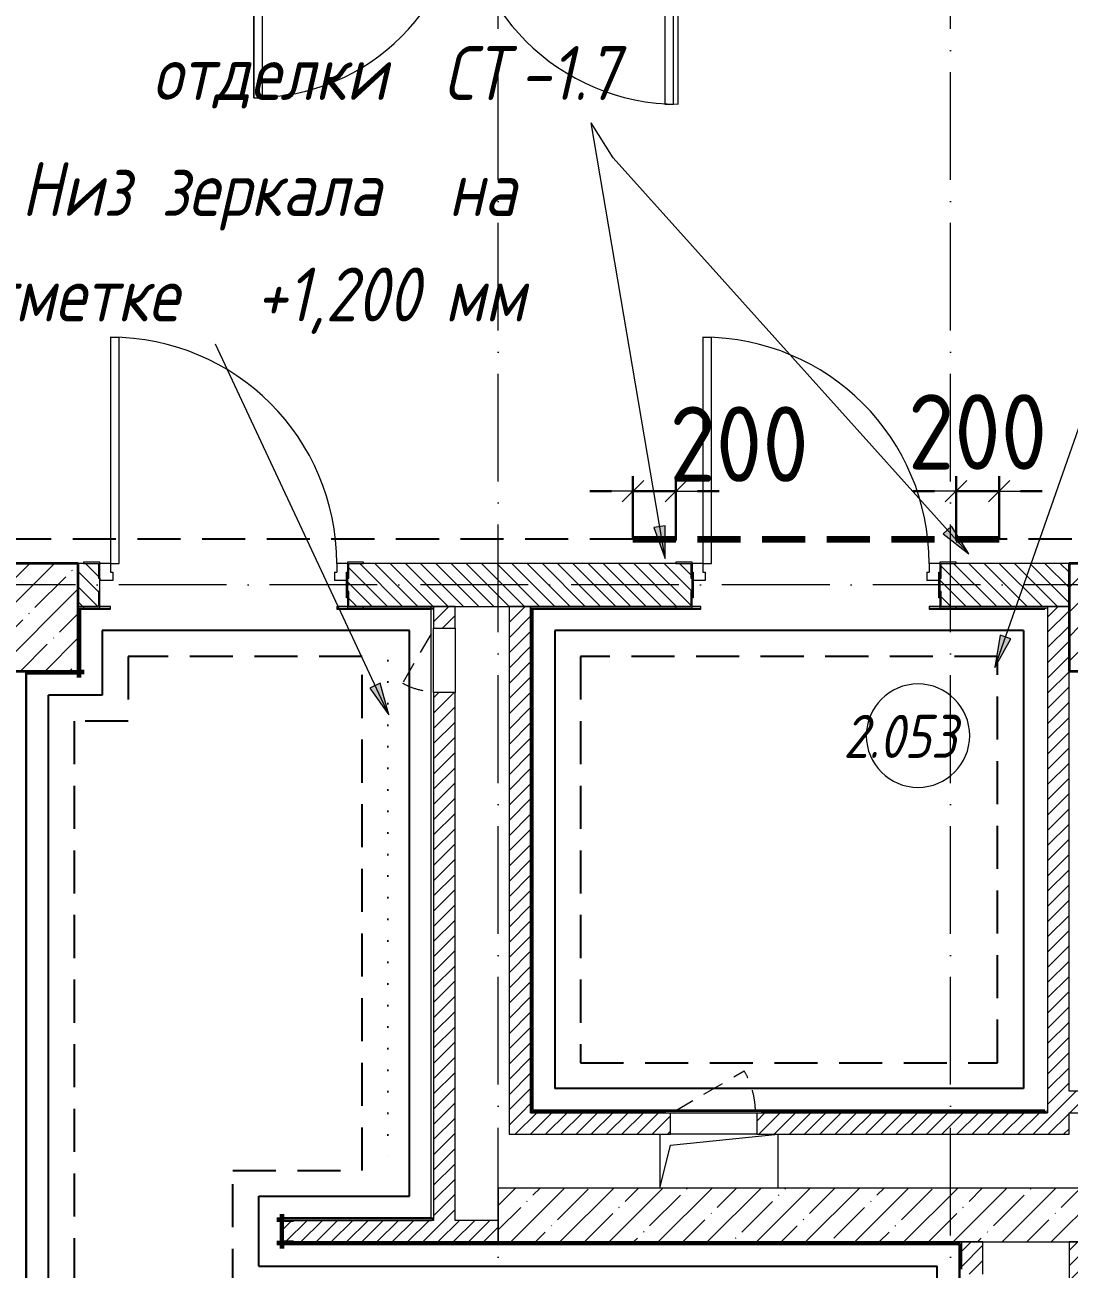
# Model space of a CAD drawing. Header units: millimetres. Extents: x -213536 to 1564669, y -45299 to 942238.
# Drawn here: x -202715 to -197867, y 188551 to 194327 of the extents above; entities that cross this region are included whole.
import ezdxf

# ---------------------------------------------------------------- set-up
doc = ezdxf.new("R2010")
doc.units = ezdxf.units.MM
for name, pattern in [('01 Штриховая _2 мм_', [300, 200, -100]), ('200_ШТРИХ_ш1п0_6_', [160, 100, -60]), ('50_200_ШТРИХ_1Т_ш5_п1_п1_', [700, 500, -100, 0, -100]), ('Пунктирная 1мм', [100, 0, -100]), ('Штриховая _2 мм - 1 мм_', [300, 200, -100])]:
    doc.linetypes.add(name, pattern=pattern)
for name, color, linetype, lineweight in [('0-1', 7, 'Continuous', 5), ('0-2', 7, 'Continuous', 9), ('Двери', 7, 'Continuous', 9), ('Каркас_Импост', 7, 'Continuous', 13), ('Марки помещений', 7, 'Continuous', 9), ('Несущие колонны', 7, 'Continuous', 9), ('Несущие колонны-1', 7, 'Continuous', 35), ('Обобщенные модели', 7, 'Continuous', 9), ('Общие ребра', 7, 'Continuous', 9), ('Окна', 7, 'Continuous', 9), ('Оси-2', 7, '50_200_ШТРИХ_1Т_ш5_п1_п1_', 9), ('Открывание в плане-2', 7, '200_ШТРИХ_ш1п0_6_', 9), ('Открывание-1', 7, 'Continuous', 9), ('Панель', 7, 'Continuous', 13), ('Размеры', 7, 'Continuous', 15), ('СТ-1_16', 7, '01 Штриховая _2 мм_', 90), ('Стены', 7, 'Continuous', 9), ('Стены-1', 7, 'Continuous', 13), ('Текстовые примечания', 7, 'Continuous', 9), ('Штриховка разреза-1', 7, 'Continuous', 9), ('Элементы узлов', 7, 'Continuous', 9)]:
    doc.layers.add(name, color=color, linetype=linetype, lineweight=lineweight)
for name, color, linetype, lineweight, true_color in [('Обобщенные модели-2', 3, 'Continuous', 90, 0x00ff00), ('СТ-11', 7, 'Continuous', 90, 0x800080), ('СТ-12', 4, 'Пунктирная 1мм', 90, 0x00ffff), ('СТ-1_1', 7, 'Штриховая _2 мм - 1 мм_', 90, 0x888888), ('СТ-1_7', 7, '01 Штриховая _2 мм_', 90, 0x95446b), ('СТ-6_1', 6, 'Continuous', 90, 0xff00ff), ('СТ-6_3', 7, 'Continuous', 90, 0xff8000)]:
    doc.layers.add(name, color=color, linetype=linetype, lineweight=lineweight, true_color=true_color)
doc.layers.get('0-2').off()
doc.styles.add('ISOCPEUR_I_1', font='isocpeui.ttf', dxfattribs={"width": 0.85, "height": 2.5})
doc.styles.add('ISOCPEUR_I_2', font='isocpeui.ttf', dxfattribs={"width": 0.85, "height": 2.3})
doc.styles.add('СПДС', font='isocpeur.ttf', dxfattribs={"width": 0.9})
doc.dimstyles.new('Размера А3', dxfattribs={"dimtxt": 200, "dimasz": 100, "dimexe": 70, "dimexo": 100, "dimgap": 20, "dimtad": 1, "dimdec": 0, "dimrnd": 10, "dimzin": 0, "dimdsep": 46, "dimtxsty": 'СПДС', "dimblk": 'ARROWHEAD_6', "dimcen": 1, "dimclrd": 256, "dimclre": 256, "dimclrt": 256, "dimazin": 0, "dimtfac": 1, "dimtdec": 0, "dimtmove": 2, "dimatfit": 3, "dimfxl": 1, "dimtolj": 1, "dimtzin": 0, "dimarcsym": 0})
pattern_1 = [(45, (0, 0), (-35.35534, 35.35534), [])]

# ---------------------------------------------------------------- blocks, each defined once
blk = doc.blocks.new('BSC_Колонна _Прямоугольная - 500х500-V64-АИ2_02_План отделки стен 2-го этажа _Часть 2_')
at = {"layer": 'Несущие колонны'}
h = blk.add_hatch(dxfattribs=at)
h.set_pattern_fill('FP_72', color=256, style=0, pattern_type=2)
h.set_pattern_definition([(45, (-13000, -7650), (-114.0493, 114.0493), []), (45, (-12885.95, -7650), (-114.0493, 114.0493), [201.612, -40.322, 3.353, -36.97])])
h.paths.add_polyline_path([(-250, -250), (250, -250), (250, 250), (-250, 250)], flags=0)
at = {"layer": 'Несущие колонны-1'}
for p, q in [((250, 250), (-250, 250)), ((-250, 250), (-250, -250)), ((250, -250), (250, 250)), ((-250, -250), (250, -250))]:
    blk.add_line(p, q, dxfattribs=at)
blk = doc.blocks.new('BSC_Колонна _Прямоугольная - 500х500-V94-АИ2_02_План отделки стен 2-го этажа _Часть 2_')
at = {"layer": 'Несущие колонны'}
h = blk.add_hatch(dxfattribs=at)
h.set_pattern_fill('FP_93', color=256, style=0, pattern_type=2)
h.set_pattern_definition([(45, (-7900, -7650), (-114.0493, 114.0493), []), (45, (-7785.95, -7650), (-114.0493, 114.0493), [201.613, -40.323, 3.353, -36.97])])
h.paths.add_polyline_path([(-250, -250), (250, -250), (250, 250), (-250, 250)], flags=0)
at = {"layer": 'Несущие колонны-1'}
for p, q in [((250, 250), (-250, 250)), ((-250, 250), (-250, -250)), ((250, -250), (250, 250)), ((-250, -250), (250, -250))]:
    blk.add_line(p, q, dxfattribs=at)
blk = doc.blocks.new('Дверь_СКБ_1Ст_Внутренняя_ШЕР - СОШ_Д-12_Дв_1150x2100h_С_У учеников_ душевые-28434672-АИ2_02_План отделки стен 2-го этажа _Часть 2_')
at = {"layer": 'Каркас_Импост'}
for p, q in [((-512.5, 100), (-562.5, 100)), ((-512.5, 100), (-512.5, 60)), ((-512.5, 60), (-502.5, 60)), ((-502.5, 60), (-502.5, 20)), ((527.5, 60), (537.5, 60)), ((527.5, 60), (527.5, 20)), ((587.5, 100), (537.5, 100)), ((537.5, 100), (537.5, 60)), ((587.5, 100), (587.5, 20)), ((-562.5, 31), (-562.5, 20)), ((-502.5, 20), (-562.5, 20)), ((587.5, 20), (527.5, 20))]:
    blk.add_line(p, q, dxfattribs=at)
at = {"layer": 'Открывание-1'}
blk.add_arc((-512.5, 100), 1050, 360, 90, dxfattribs=at)
at = {"layer": 'Панель'}
for p, q in [((-512.5, 1150), (-472.5, 1150)), ((-512.5, 1150), (-512.5, 100)), ((-472.5, 100), (-472.5, 1150)), ((-512.5, 100), (-472.5, 100))]:
    blk.add_line(p, q, dxfattribs=at)
blk = doc.blocks.new('Дверь_СКБ_1Ст_Внутренняя_ШЕР - СОШ_Д-11_Дв_1150x2100h_с_у МГН и персонала_ КЛГ-28418419-АИ2_02_План отделки стен 2-го этажа _Часть 2_')
at = {"layer": 'Каркас_Импост'}
for p, q in [((-512.5, 100), (-562.5, 100)), ((-562.5, 100), (-562.5, 20)), ((-512.5, 100), (-512.5, 60)), ((-512.5, 60), (-502.5, 60)), ((-502.5, 60), (-502.5, 20)), ((527.5, 60), (537.5, 60)), ((527.5, 60), (527.5, 20)), ((587.5, 100), (537.5, 100)), ((537.5, 100), (537.5, 60)), ((587.5, 100), (587.5, 20)), ((-502.5, 20), (-562.5, 20)), ((587.5, 20), (527.5, 20))]:
    blk.add_line(p, q, dxfattribs=at)
at = {"layer": 'Открывание-1'}
blk.add_arc((-512.5, 100), 1050, 360, 90, dxfattribs=at)
at = {"layer": 'Панель'}
for p, q in [((-512.5, 1150), (-472.5, 1150)), ((-512.5, 1150), (-512.5, 100)), ((-472.5, 100), (-472.5, 1150)), ((-512.5, 100), (-472.5, 100))]:
    blk.add_line(p, q, dxfattribs=at)
blk = doc.blocks.new('Дверь_Витражная_СКБ_2Ст2 - ДВВ_ДАО_СОШ_Коридор_отсек-35586415-АИ2_02_План отделки стен 2-го этажа _Часть 2_')
at = {"layer": 'Двери'}
for p, q in [((-985, -1005), (-985, -35)), ((985, -1035), (985, -35))]:
    blk.add_line(p, q, dxfattribs=at)
for centre, radius, start, end in [((-985, -35), 970, 270, 0), ((985, -35), 1000, 180, 270)]:
    blk.add_arc(centre, radius, start, end, dxfattribs=at)
at = {"layer": 'Элементы узлов'}
for p, q in [((-1035, 35), (-985, 35)), ((-985, 35), (-1035, 35)), ((-985, 35), (-985, -35)), ((-985, -35), (-985, 35)), ((1035, 35), (985, 35)), ((985, 35), (985, -35)), ((1035, 35), (985, 35)), ((985, 35), (985, -35)), ((-1035, -35), (-1035, -17)), ((-1035, -17), (-1035, -35)), ((-985, -35), (-1035, -35)), ((-1035, -35), (-985, -35)), ((-945, -35), (-985, -35)), ((-985, -35), (-985, -1005)), ((-945, -1005), (-945, -35)), ((923, -35), (923, -1035)), ((963, -35), (923, -35)), ((963, -1035), (963, -35)), ((985, -35), (1035, -35)), ((985, -35), (1035, -35)), ((1035, -35), (1035, -17)), ((1035, -35), (1035, -17)), ((-985, -1005), (-945, -1005)), ((923, -1035), (963, -1035))]:
    blk.add_line(p, q, dxfattribs=at)
blk = doc.blocks.new('154_Стойка_СКБ_Уголок - СМ-2180_200-28268025-АИ2_02_План отделки стен 2-го этажа _Часть 2_')
at = {"layer": 'Обобщенные модели'}
for p, q in [((125, 156), (125, 81)), ((200, 156), (125, 156)), ((131, 81), (131, 150)), ((131, 150), (200, 150)), ((200, 150), (200, 156)), ((125, 81), (131, 81)), ((131, 19), (125, 19)), ((125, 19), (125, -56)), ((131, -50), (131, 19)), ((125, -56), (200, -56)), ((200, -50), (131, -50)), ((200, -56), (200, -50))]:
    blk.add_line(p, q, dxfattribs=at)
blk = doc.blocks.new('Стойка_Влож_Полоса боковая - Полоса-28213942-АИ2_02_План отделки стен 2-го этажа _Часть 2_')
at = {"layer": 'Обобщенные модели'}
for p, q in [((-5, 60), (0, 60)), ((-5, -60), (-5, 60)), ((0, 31), (0, -31)), ((0, -60), (-5, -60))]:
    blk.add_line(p, q, dxfattribs=at)
blk = doc.blocks.new('Фахверк_СКБ_Уголок - 200_3550_зеркало-28264001-АИ2_02_План отделки стен 2-го этажа _Часть 2_')
at = {"layer": 'Обобщенные модели'}
for p, q in [((200, 156), (125, 156)), ((125, 156), (125, 81)), ((131, 81), (131, 150)), ((131, 150), (200, 150)), ((200, 150), (200, 156)), ((125, 81), (131, 81)), ((131, 19), (125, 19)), ((125, 19), (125, -56)), ((131, -50), (131, 19)), ((125, -56), (200, -56)), ((200, -50), (131, -50)), ((200, -56), (200, -50))]:
    blk.add_line(p, q, dxfattribs=at)
blk = doc.blocks.new('154_Фахверк_СКБ_Швеллер - Тип_100_3960-28331862-АИ2_02_План отделки стен 2-го этажа _Часть 2_')
at = {"layer": 'Обобщенные модели'}
for p, q in [((175, 50), (125, 50)), ((125, 50), (125, -50)), ((128, 47), (175, 47)), ((128, -47), (128, 47)), ((175, 47), (175, 50)), ((125, -50), (175, -50)), ((175, -47), (128, -47)), ((175, -50), (175, -47))]:
    blk.add_line(p, q, dxfattribs=at)
blk = doc.blocks.new('AR_Отверстие Ниша - Лючок-32403372-АИ2_02_План отделки стен 2-го этажа _Часть 2_')
at = {"layer": 'Окна'}
for p, q in [((-200, 50), (200, 50)), ((-200, -50), (-200, 50)), ((200, 50), (200, -50)), ((200, -50), (-200, -50))]:
    blk.add_line(p, q, dxfattribs=at)
blk = doc.blocks.new('Л_Общий_Лючок - Лючок-29759355-АИ2_02_План отделки стен 2-го этажа _Часть 2_')
at = {"layer": 'Окна'}
for p, q in [((-24, 0), (-24, -6)), ((0, 0), (-24, 0)), ((424, 0), (400, 0)), ((424, 0), (424, -6)), ((-24, -6), (424, -6))]:
    blk.add_line(p, q, dxfattribs=at)
at = {"layer": 'Открывание в плане-2'}
blk.add_line((383.6, -6), (58, -194), dxfattribs=at)
blk.add_arc((394, 0), 388, 180.89053, 210, dxfattribs=at)
blk = doc.blocks.new('AR_Отверстие Ниша - Лючок-32404312-АИ2_02_План отделки стен 2-го этажа _Часть 2_')
at = {"layer": 'Окна'}
for p, q in [((-150, 50), (150, 50)), ((-150, -50), (-150, 50)), ((150, 50), (150, -50)), ((150, -50), (-150, -50))]:
    blk.add_line(p, q, dxfattribs=at)
blk = doc.blocks.new('Л_Общий_Лючок - Лючок-29683929-АИ2_02_План отделки стен 2-го этажа _Часть 2_')
at = {"layer": 'Открывание в плане-2'}
blk.add_line((26.8, -12), (255.4, -144), dxfattribs=at)
blk.add_arc((6, 0), 288, 330, 357.60051, dxfattribs=at)
blk = doc.blocks.new('AR_Отверстие прямоугольное _в плите_ - AR_Отверстие прямоугольное _в плите_-30459209-АИ2_02_План отделки стен 2-го этажа _Часть 2_')
at = {"layer": 'Обобщенные модели'}
for p, q in [((-275, 125), (-275, -125)), ((-225, 75), (275, 125)), ((275, -125), (275, 125)), ((-275, -125), (-225, 75))]:
    blk.add_line(p, q, dxfattribs=at)
blk = doc.blocks.new('0125-Р-ОО-Ш2-АР-о_23_10_2024_rvt-1-АИ2_02_План отделки стен 2-го этажа _Часть 2_')
at = {"layer": 'Штриховка разреза-1'}
h = blk.add_hatch(dxfattribs=at)
h.set_pattern_fill('FP_2', color=256, style=0, pattern_type=2)
h.set_pattern_definition([(135, (0, 0), (-35.35534, -35.35534), [])])
h.paths.add_polyline_path([(12750, 7700), (12750, 7900), (12156, 7900), (12156, 7831), (12150, 7831), (12150, 7769), (12156, 7769), (12156, 7700), (12731.1, 7700)], flags=0)
h.paths.add_polyline_path([(9406, 7700), (10994, 7700.7), (10994, 7769), (11000, 7769), (11000, 7831), (10994, 7831), (10994, 7900), (9406, 7899.2), (9406, 7831), (9400, 7831), (9400, 7769), (9406, 7769), (9406, 7740)], flags=0)
h.paths.add_polyline_path([(8175, 7700), (8244, 7700), (8244, 7769), (8250, 7769), (8250, 7831), (8244, 7831), (8244, 7900), (8150, 7900), (8150, 7700)], flags=0)
h = blk.add_hatch(dxfattribs=at)
h.set_pattern_fill('FP_92', color=256, style=0, pattern_type=2)
h.set_pattern_definition(pattern_1)
h.paths.add_polyline_path([(9900, 4850), (9900, 7300), (9800, 7300), (9800, 4850)], flags=0)
h.paths.add_polyline_path([(9800, 7600), (9900, 7600), (9900, 7700), (9800, 7700), (9800, 7688)], flags=0)
h = blk.add_hatch(dxfattribs=at)
h.set_pattern_fill('FP_92', color=256, style=0, pattern_type=2)
h.set_pattern_definition(pattern_1)
h.paths.add_polyline_path([(10150, 5350), (10250, 5350), (10250, 7700), (10150, 7700), (10150, 6037.1)], flags=0)
h = blk.add_hatch(dxfattribs=at)
h.set_pattern_fill('FP_92', color=256, style=0, pattern_type=2)
h.set_pattern_definition(pattern_1)
h.paths.add_polyline_path([(12750, 5350), (12750, 7700), (12650, 7700), (12650, 5350), (12731.1, 5350)], flags=0)
h = blk.add_hatch(dxfattribs=at)
h.set_pattern_fill('FP_92', color=256, style=0, pattern_type=2)
h.set_pattern_definition(pattern_1)
h.paths.add_polyline_path([(14900, 5350), (14900, 5450), (14240, 5449), (14240, 5350), (14595.1, 5350)], flags=0)
h.paths.add_polyline_path([(13840, 5350), (13840, 5450), (12750, 5450), (12750, 5350)], flags=0)
h = blk.add_hatch(dxfattribs=at)
h.set_pattern_fill('FP_92', color=256, style=0, pattern_type=2)
h.set_pattern_definition(pattern_1)
h.paths.add_polyline_path([(12750, 5250), (12750, 5350), (11300, 5349), (11300, 5250), (12731.1, 5250)], flags=0)
h.paths.add_polyline_path([(10867.2, 5250), (10900, 5250), (10900, 5350), (10150, 5350), (10150, 5250)], flags=0)
h = blk.add_hatch(dxfattribs=at)
h.set_pattern_fill('FP_1', color=256, style=0, pattern_type=2)
h.set_pattern_definition([(45, (0, 0), (-114.0493, 114.0493), []), (45, (114.05, 0), (-114.0493, 114.0493), [201.612, -40.322, 3.353, -36.97])])
h.paths.add_polyline_path([(15000, 4750), (15000, 5000), (10100, 5000), (10100, 4750), (14595.1, 4750)], flags=0)
h = blk.add_hatch(dxfattribs=at)
h.set_pattern_fill('FP_92', color=256, style=0, pattern_type=2)
h.set_pattern_definition(pattern_1)
h.paths.add_polyline_path([(10100, 4750), (10100, 4850), (9150, 4850), (9150, 4847), (9103, 4847), (9103, 4753), (9150, 4753), (9150, 4750), (9935.2, 4750)], flags=0)
h = blk.add_hatch(dxfattribs=at)
h.set_pattern_fill('FP_92', color=256, style=0, pattern_type=2)
h.set_pattern_definition(pattern_1)
h.paths.add_polyline_path([(12250, 150), (12350, 150), (12350, 400), (12250, 400), (12250, 376)], flags=0)
h.paths.add_polyline_path([(12265.1, 800), (12350, 800), (12350, 2350), (12347, 2350), (12347, 2397), (12253, 2397), (12253, 2350), (12250, 2350), (12251, 800)], flags=0)
h.paths.add_polyline_path([(12347, 2400), (12350, 2400), (12350, 4200), (12250, 4200), (12250, 2400), (12297.1, 2400)], flags=0)
h.paths.add_polyline_path([(12350, 4600), (12350, 4750), (12250, 4750), (12251, 4600), (12274, 4600)], flags=0)
h = blk.add_hatch(dxfattribs=at)
h.set_pattern_fill('FP_92', color=256, style=0, pattern_type=2)
h.set_pattern_definition(pattern_1)
h.paths.add_polyline_path([(12750, 400), (12850, 400), (12850, 2350), (12847, 2350), (12847, 2397), (12753, 2397), (12753, 2350), (12750, 2350), (12750, 492.9)], flags=0)
h.paths.add_polyline_path([(12750, 2800), (12850, 2800), (12850, 4750), (12750, 4750), (12750, 2803)], flags=0)
at = {"layer": 'Стены-1'}
for p, q in [((8175, 7900), (8150, 7900)), ((10925, 7900), (9475, 7900)), ((12750, 7900), (12225, 7900)), ((8250, 7769), (8250, 7831)), ((8150, 7700), (8175, 7700)), ((9475, 7700), (10925, 7700)), ((9900, 7700), (9800, 7700)), ((9800, 7700), (9800, 7688)), ((9900, 7600), (9900, 7700)), ((10250, 7700), (10150, 7700)), ((10150, 7700), (10150, 5350)), ((10250, 5350), (10250, 7700)), ((12225, 7700), (12750, 7700)), ((12750, 7700), (12650, 7700)), ((12650, 7700), (12650, 5350)), ((12750, 5450), (12750, 7400)), ((9900, 4850), (9900, 7300)), ((13816, 5450), (12750, 5450)), ((10150, 5350), (10150, 5250)), ((10876, 5350), (10250, 5350)), ((12650, 5350), (11324, 5350)), ((12750, 5250), (12750, 5350)), ((12750, 5350), (13840, 5350)), ((10150, 5250), (10900, 5250)), ((11300, 5250), (12750, 5250)), ((15000, 5000), (10100, 5000)), ((10100, 5000), (10100, 4750)), ((9800, 4862), (9800, 4850)), ((9800, 4850), (9150, 4850)), ((10100, 4850), (9900, 4850)), ((10100, 4750), (10100, 4850)), ((9150, 4750), (10100, 4750)), ((10100, 4750), (15000, 4750)), ((12350, 4750), (12250, 4750)), ((12250, 4750), (12250, 4624)), ((12350, 4600), (12350, 4750)), ((12850, 4750), (12750, 4750)), ((12750, 4750), (12750, 2800))]:
    blk.add_line(p, q, dxfattribs=at)
at = {"layer": '0-2'}
for name, p in [('Дверь_Витражная_СКБ_2Ст2 - ДВВ_ДАО_СОШ_Коридор_отсек-35586415-АИ2_02_План отделки стен 2-го этажа _Часть 2_', (9950, 11067)), ('Дверь_СКБ_1Ст_Внутренняя_ШЕР - СОШ_Д-12_Дв_1150x2100h_С_У учеников_ душевые-28434672-АИ2_02_План отделки стен 2-го этажа _Часть 2_', (8812.5, 7800)), ('Дверь_СКБ_1Ст_Внутренняя_ШЕР - СОШ_Д-11_Дв_1150x2100h_с_у МГН и персонала_ КЛГ-28418419-АИ2_02_План отделки стен 2-го этажа _Часть 2_', (11562.5, 7800)), ('BSC_Колонна _Прямоугольная - 500х500-V94-АИ2_02_План отделки стен 2-го этажа _Часть 2_', (7900, 7650)), ('Стойка_Влож_Полоса боковая - Полоса-28213942-АИ2_02_План отделки стен 2-го этажа _Часть 2_', (9400, 7800)), ('154_Стойка_СКБ_Уголок - СМ-2180_200-28268025-АИ2_02_План отделки стен 2-го этажа _Часть 2_', (9275, 7750)), ('Стойка_Влож_Полоса боковая - Полоса-28213942-АИ2_02_План отделки стен 2-го этажа _Часть 2_', (12150, 7800)), ('154_Стойка_СКБ_Уголок - СМ-2180_200-28268025-АИ2_02_План отделки стен 2-го этажа _Часть 2_', (12025, 7750)), ('BSC_Колонна _Прямоугольная - 500х500-V64-АИ2_02_План отделки стен 2-го этажа _Часть 2_', (13000, 7650)), ('AR_Отверстие Ниша - Лючок-32403372-АИ2_02_План отделки стен 2-го этажа _Часть 2_', (11100, 5300)), ('AR_Отверстие прямоугольное _в плите_ - AR_Отверстие прямоугольное _в плите_-30459209-АИ2_02_План отделки стен 2-го этажа _Часть 2_', (11125, 5125)), ('154_Фахверк_СКБ_Швеллер - Тип_100_3960-28331862-АИ2_02_План отделки стен 2-го этажа _Часть 2_', (8975, 4800))]:
    blk.add_blockref(name, p, dxfattribs=at)
for name, p, rotation in [('Фахверк_СКБ_Уголок - 200_3550_зеркало-28264001-АИ2_02_План отделки стен 2-го этажа _Часть 2_', (8375, 7850), 180), ('154_Стойка_СКБ_Уголок - СМ-2180_200-28268025-АИ2_02_План отделки стен 2-го этажа _Часть 2_', (11125, 7850), 180), ('Стойка_Влож_Полоса боковая - Полоса-28213942-АИ2_02_План отделки стен 2-го этажа _Часть 2_', (11000, 7800), 180), ('Л_Общий_Лючок - Лючок-29683929-АИ2_02_План отделки стен 2-го этажа _Часть 2_', (9800, 7600), 269.9999999999997), ('AR_Отверстие Ниша - Лючок-32404312-АИ2_02_План отделки стен 2-го этажа _Часть 2_', (9850, 7450), 89.9999999999997), ('Л_Общий_Лючок - Лючок-29759355-АИ2_02_План отделки стен 2-го этажа _Часть 2_', (11300, 5350), 180)]:
    blk.add_blockref(name, p, dxfattribs=dict(at, rotation=rotation))
blk = doc.blocks.new('101_Уголок настенный вертикальный_Металл-ПМЮ-02_ - Металл-ПО-97-02_мерседес-21319923-АИ2_02_План отделки стен 2-го этажа _Часть 2_')
at = {"layer": 'Обобщенные модели-2'}
for p, q in [((145, 8), (125, 8)), ((125, 8), (125, -12)), ((127, -12), (127, 6)), ((127, 6), (145, 6)), ((145, 6), (145, 8)), ((125, -12), (127, -12))]:
    blk.add_line(p, q, dxfattribs=at)
blk = doc.blocks.new('101_Уголок настенный вертикальный_Металл-ПМЮ-02_ - Металл-ПО-97-02_мерседес-20888985-АИ2_02_План отделки стен 2-го этажа _Часть 2_')
at = {"layer": 'Обобщенные модели-2'}
for p, q in [((145, 8), (125, 8)), ((125, 8), (125, -12)), ((127, -12), (127, 6)), ((127, 6), (145, 6)), ((145, 6), (145, 8)), ((125, -12), (127, -12))]:
    blk.add_line(p, q, dxfattribs=at)
blk = doc.blocks.new('AI_Марка_Помещение_х1__Общий_E___ISO-2_1K_ - Номер-16210215-АИ2_02_План отделки стен 2-го этажа _Часть 2_')
at = {"layer": 'Марки помещений'}
for start, end in [(360, 180), (180, 360)]:
    blk.add_arc((0.039, 0.312), 2.4, start, end, dxfattribs=at)
blk = doc.blocks.new('ARROWHEAD_6')
at = {"color": 0, "linetype": 'Continuous'}
for p, q in [((0, 0), (-1, 0)), ((-0.5, -0.5), (0.5, 0.5))]:
    blk.add_line(p, q, dxfattribs=at)
blk = doc.blocks.new('*D3098')
at = {"layer": 'Defpoints', "color": 0, "transparency": 16777216}
for p in [(218670.6, 221050.8), (218470.6, 220721.2), (218670.6, 220727.2)]:
    blk.add_point(p, dxfattribs=at)
at = {"layer": 'Размеры', "lineweight": -2, "transparency": 16777216}
for p, q in [((218470.6, 220821.2), (218470.6, 221120.8)), ((218670.6, 220827.2), (218670.6, 221120.8)), ((218370.6, 221050.8), (218270.6, 221050.8)), ((218470.6, 221050.8), (218670.6, 221050.8)), ((218770.6, 221050.8), (218870.6, 221050.8))]:
    blk.add_line(p, q, dxfattribs=at)
at = {"layer": 'Размеры', "lineweight": -2, "transparency": 16777216, "xscale": 100, "yscale": 100, "zscale": 100}
blk.add_blockref('ARROWHEAD_6', (218470.6, 221050.8), dxfattribs=at)
at = {"layer": 'Размеры', "lineweight": -2, "transparency": 16777216, "xscale": 100, "yscale": 100, "zscale": 100, "rotation": 180}
blk.add_blockref('ARROWHEAD_6', (218670.6, 221050.8), dxfattribs=at)
at = {"layer": 'Размеры', "lineweight": 25, "transparency": 16777216, "insert": (218570.6, 221325.8), "char_height": 350, "width": 1.866, "attachment_point": 5, "style": 'СПДС'}
blk.add_mtext('\\A1;200', dxfattribs=at)
blk = doc.blocks.new('*D3099')
at = {"layer": 'Defpoints', "color": 0, "transparency": 16777216}
for p in [(217170.6, 221050.8), (216970.6, 220727.2), (217170.6, 220721.2)]:
    blk.add_point(p, dxfattribs=at)
at = {"layer": 'Размеры', "lineweight": -2, "transparency": 16777216}
for p, q in [((216970.6, 220827.2), (216970.6, 221120.8)), ((217170.6, 220821.2), (217170.6, 221120.8)), ((216870.6, 221050.8), (216770.6, 221050.8)), ((216970.6, 221050.8), (217170.6, 221050.8)), ((217270.6, 221050.8), (217370.6, 221050.8))]:
    blk.add_line(p, q, dxfattribs=at)
at = {"layer": 'Размеры', "lineweight": -2, "transparency": 16777216, "xscale": 100, "yscale": 100, "zscale": 100}
blk.add_blockref('ARROWHEAD_6', (216970.6, 221050.8), dxfattribs=at)
at = {"layer": 'Размеры', "lineweight": -2, "transparency": 16777216, "xscale": 100, "yscale": 100, "zscale": 100, "rotation": 180}
blk.add_blockref('ARROWHEAD_6', (217170.6, 221050.8), dxfattribs=at)
at = {"layer": 'Размеры', "lineweight": 25, "transparency": 16777216, "insert": (217140.3, 221444.1), "char_height": 350, "width": 1.866, "attachment_point": 1, "line_spacing_factor": 1.149209, "style": 'СПДС'}
blk.add_mtext('\\A1;200', dxfattribs=at)
blk = doc.blocks.new('Оси1')
at = {"layer": 'Оси-2'}
for p, q in [((216345.6, 210594.5), (216345.6, 264395.4)), ((218445.6, 210594.5), (218445.6, 264395.4)), ((297695.6, 220615.2), (203926.8, 220615.2))]:
    blk.add_line(p, q, dxfattribs=at)
at = {"layer": 'Размеры', "lineweight": 25}
dim = blk.add_linear_dim(base=(218670.6, 221050.8), p1=(218470.6, 220721.2), p2=(218670.6, 220727.2), dimstyle='Размера А3', override={"dimtxt": 350}, dxfattribs=at)
dim.commit()
dim.dimension.update_dxf_attribs({"geometry": '*D3098', "text_midpoint": (218570.6, 221325.8)})
dim = blk.add_linear_dim(base=(217170.6, 221050.8), p1=(216970.6, 220727.2), p2=(217170.6, 220721.2), dimstyle='Размера А3', override={"dimtxt": 350}, dxfattribs=at)
dim.commit()
dim.dimension.update_dxf_attribs({"geometry": '*D3099', "text_midpoint": (217439.6, 221210.7), "dimtype": 160})

msp = doc.modelspace()

# ---------------------------------------------------------------- hatches: boundary and pattern name
at = {"layer": 'Текстовые примечания'}
for points in [[(-199742.9, 191850.2), (-199741.9, 192002.5), (-199794.1, 191993.6)], [(-198332, 191871.3), (-198412.6, 192000.5), (-198451.9, 191965.2)], [(-198212.3, 191344), (-198137.7, 191476.8), (-198187.7, 191494.3)], [(-201025.7, 191123.8), (-201065.3, 191270.9), (-201113.2, 191248.5)]]:
    msp.add_hatch(color=256, dxfattribs=at).paths.add_polyline_path(points, flags=0)

# ---------------------------------------------------------------- linework, layer by layer
at = {"layer": 'Общие ребра'}
for p, q in [((-202460, 191327.3), (-202460, 191620.3)), ((-202460, 191620.3), (-202317, 191620.3)), ((-201267, 191620.3), (-200824, 191620.3)), ((-200824, 191621.3), (-200824, 191620.3)), ((-200367, 191620.3), (-199577, 191620.3)), ((-200360, 189284.3), (-200360, 191620.3)), ((-198517, 191620.3), (-197974, 191620.3)), ((-202712, 191327.3), (-202712, 184407.3)), ((-202705, 191320.3), (-202467, 191320.3)), ((-202705, 191320.3), (-202705, 191315.3)), ((-200367, 189284.3), (-197974, 189284.3)), ((-200824, 188784.3), (-201524, 188784.3)), ((-201524, 188784.3), (-201524, 188670.3)), ((-200824, 188784.3), (-200824, 188777.3)), ((-198374, 188670.3), (-201524, 188670.3)), ((-198374, 188670.3), (-198374, 184084.3))]:
    msp.add_line(p, q, dxfattribs=at)
at = {"layer": 'СТ-11', "lineweight": 25}
for p, q in [((-200929, 191515.3), (-202355, 191515.3)), ((-202355, 191515.3), (-202355, 191215.3)), ((-202605, 184527.3), (-202605, 191215.3)), ((-202355, 191215.3), (-202605, 191215.3)), ((-201629, 188889.3), (-200929, 188889.3)), ((-201629, 188565.3), (-201629, 188889.3)), ((-201629, 188565.3), (-198479, 188565.3)), ((-198479, 184189.3), (-198479, 188565.3))]:
    msp.add_line(p, q, dxfattribs=at)
at = {"layer": 'СТ-12', "lineweight": 25}
msp.add_line((-201029, 191377.3), (-201029, 189017.3), dxfattribs=at)
at = {"layer": 'СТ-1_1', "lineweight": 25}
for p, q in [((-199892, 191939.3), (-202967, 191939.3)), ((-186755, 191939.3), (-198192, 191939.3))]:
    msp.add_line(p, q, dxfattribs=at)
at = {"layer": 'СТ-1_16', "lineweight": 25}
for p, q in [((-201149, 191395.3), (-202235, 191395.3)), ((-202235, 191395.3), (-202235, 191095.3)), ((-201149, 189009.3), (-201149, 191395.3)), ((-200135, 191395.3), (-200135, 189509.3)), ((-198199, 191395.3), (-200135, 191395.3)), ((-198199, 189509.3), (-198199, 191395.3)), ((-202485, 191095.3), (-202485, 184657.3)), ((-202235, 191095.3), (-202485, 191095.3)), ((-200135, 189509.3), (-198199, 189509.3)), ((-201749, 188445.3), (-201749, 189009.3)), ((-201749, 189009.3), (-201149, 189009.3))]:
    msp.add_line(p, q, dxfattribs=at)
at = {"layer": 'СТ-1_7'}
msp.add_line((-199892, 191939.3), (-198192, 191939.3), dxfattribs=at)
at = {"layer": 'СТ-6_1', "lineweight": 25}
for p, q in [((-198079, 191515.3), (-200255, 191515.3)), ((-198079, 191515.3), (-198079, 189389.3)), ((-198079, 189389.3), (-200255, 189389.3))]:
    msp.add_line(p, q, dxfattribs=at)
at = {"layer": 'СТ-6_3', "lineweight": 25}
for p, q in [((-200929, 188889.3), (-200929, 191515.3)), ((-200255, 191515.3), (-200255, 189389.3))]:
    msp.add_line(p, q, dxfattribs=at)
at = {"layer": 'Стены'}
for p, q in [((-200829, 188789.3), (-200829, 191615.3)), ((-200817, 191615.3), (-200829, 191615.3)), ((-200817, 191615.3), (-200817, 191527.3)), ((-200817, 191227.3), (-200817, 188789.3)), ((-200829, 188789.3), (-200817, 188789.3))]:
    msp.add_line(p, q, dxfattribs=at)
at = {"layer": 'Стены-1'}
for p, q in [((-202442, 191627.3), (-202467, 191627.3)), ((-202455, 191327.3), (-202455, 191615.3)), ((-202455, 191615.3), (-202317, 191615.3)), ((-202317, 191627.3), (-202367, 191627.3)), ((-202317, 191615.3), (-202317, 191627.3)), ((-201217, 191627.3), (-201267, 191627.3)), ((-201267, 191627.3), (-201267, 191615.3)), ((-201267, 191615.3), (-200829, 191615.3)), ((-200829, 191627.3), (-201142, 191627.3)), ((-200829, 191621.3), (-200829, 191627.3)), ((-199692, 191627.3), (-200367, 191627.3)), ((-200367, 191627.3), (-200367, 189277.3)), ((-200355, 191615.3), (-199577, 191615.3)), ((-200355, 189289.3), (-200355, 191615.3)), ((-199577, 191627.3), (-199617, 191627.3)), ((-199577, 191615.3), (-199577, 191627.3)), ((-198467, 191627.3), (-198517, 191627.3)), ((-198517, 191627.3), (-198517, 191615.3)), ((-198517, 191615.3), (-197979, 191615.3)), ((-197967, 191627.3), (-198392, 191627.3)), ((-197967, 191615.3), (-197967, 191627.3)), ((-202705, 184427.3), (-202705, 191315.3)), ((-202705, 191315.3), (-202467, 191315.3)), ((-202467, 191327.3), (-202455, 191327.3)), ((-202467, 191315.3), (-202467, 191327.3)), ((-197979, 189289.3), (-200355, 189289.3)), ((-197967, 189277.3), (-197967, 189289.3)), ((-200367, 189277.3), (-199741, 189277.3)), ((-199293, 189277.3), (-197967, 189277.3)), ((-200829, 188789.3), (-201529, 188789.3)), ((-201529, 188789.3), (-201529, 188665.3)), ((-201467, 188777.3), (-200829, 188777.3)), ((-201529, 188665.3), (-198379, 188665.3)), ((-198367, 188677.3), (-201467, 188677.3)), ((-198379, 188665.3), (-198379, 184089.3)), ((-198367, 188551.3), (-198367, 188677.3))]:
    msp.add_line(p, q, dxfattribs=at)
at = {"layer": 'Текстовые примечания'}
for p, q in [((-198212.3, 191344), (-197248.2, 194097.6)), ((-199742.9, 191850.2), (-200086.1, 193872.9)), ((-199983.5, 193709.6), (-200086.1, 193872.9)), ((-198332, 191871.3), (-199983.5, 193709.6)), ((-201025.7, 191123.8), (-201830.1, 192845)), ((-199741.9, 192002.5), (-199794.1, 191993.6)), ((-199742.9, 191850.2), (-199741.9, 192002.5)), ((-198412.6, 192000.5), (-198451.9, 191965.2)), ((-198332, 191871.3), (-198412.6, 192000.5)), ((-199794.1, 191993.6), (-199742.9, 191850.2)), ((-198451.9, 191965.2), (-198332, 191871.3)), ((-198187.7, 191494.3), (-198212.3, 191344)), ((-198212.3, 191344), (-198137.7, 191476.8)), ((-198137.7, 191476.8), (-198187.7, 191494.3)), ((-201065.3, 191270.9), (-201113.2, 191248.5)), ((-201113.2, 191248.5), (-201025.7, 191123.8)), ((-201025.7, 191123.8), (-201065.3, 191270.9))]:
    msp.add_line(p, q, dxfattribs=at)

# ---------------------------------------------------------------- block references
at = {"color": 2, "lineweight": 30}
msp.add_blockref('Оси1', (-416862.6, -28888), dxfattribs=at)
at = {"layer": '0-1'}
msp.add_blockref('0125-Р-ОО-Ш2-АР-о_23_10_2024_rvt-1-АИ2_02_План отделки стен 2-го этажа _Часть 2_', (-210617, 183927.3), dxfattribs=at)
at = {"layer": 'Марки помещений', "xscale": 99.99999999999993, "yscale": 99.99999999999993, "zscale": 99.99999999999993}
msp.add_blockref('AI_Марка_Помещение_х1__Общий_E___ISO-2_1K_ - Номер-16210215-АИ2_02_План отделки стен 2-го этажа _Часть 2_', (-198572.5, 190996.5), dxfattribs=at)
at = {"layer": 'Обобщенные модели-2'}
for name, p, rotation in [('101_Уголок настенный вертикальный_Металл-ПМЮ-02_ - Металл-ПО-97-02_мерседес-21319923-АИ2_02_План отделки стен 2-го этажа _Часть 2_', (-202328, 191321.3), 180), ('101_Уголок настенный вертикальный_Металл-ПМЮ-02_ - Металл-ПО-97-02_мерседес-20888985-АИ2_02_План отделки стен 2-го этажа _Часть 2_', (-201523, 188538.2), 89.99999999999945)]:
    msp.add_blockref(name, p, dxfattribs=dict(at, rotation=rotation))
msp.add_blockref('101_Уголок настенный вертикальный_Металл-ПМЮ-02_ - Металл-ПО-97-02_мерседес-20888985-АИ2_02_План отделки стен 2-го этажа _Часть 2_', (-201656, 188783.3), dxfattribs=at)

# ---------------------------------------------------------------- texts
at = {"layer": 'Марки помещений', "insert": (-198915.1, 191124.4), "char_height": 200, "width": 785.654, "attachment_point": 1, "style": 'ISOCPEUR_I_2'}
msp.add_mtext('2.053', dxfattribs=at)
at = {"layer": 'Текстовые примечания', "char_height": 250, "attachment_point": 1, "style": 'ISOCPEUR_I_1'}
for s, insert, width in [('СТ', (-200771.1, 194228.8), 425.696), ('-1.7', (-200419.8, 194228.8), 634.937), ('отделки', (-202122.4, 194228.8), 1464.683), ('Низ', (-202730.4, 193690.3), 613.291), ('зеркала', (-202081.5, 193690.3), 1443.037), ('на', (-200748, 193690.3), 425.696), (' +1,200', (-201777.9, 193200.9), 1226.582), ('отметке', (-203045.9, 193200.9), 1536.835), ('мм', (-200765.9, 193200.9), 447.342)]:
    msp.add_mtext(s, dxfattribs=dict(at, insert=insert, width=width))

doc.saveas('drawing.dxf')
